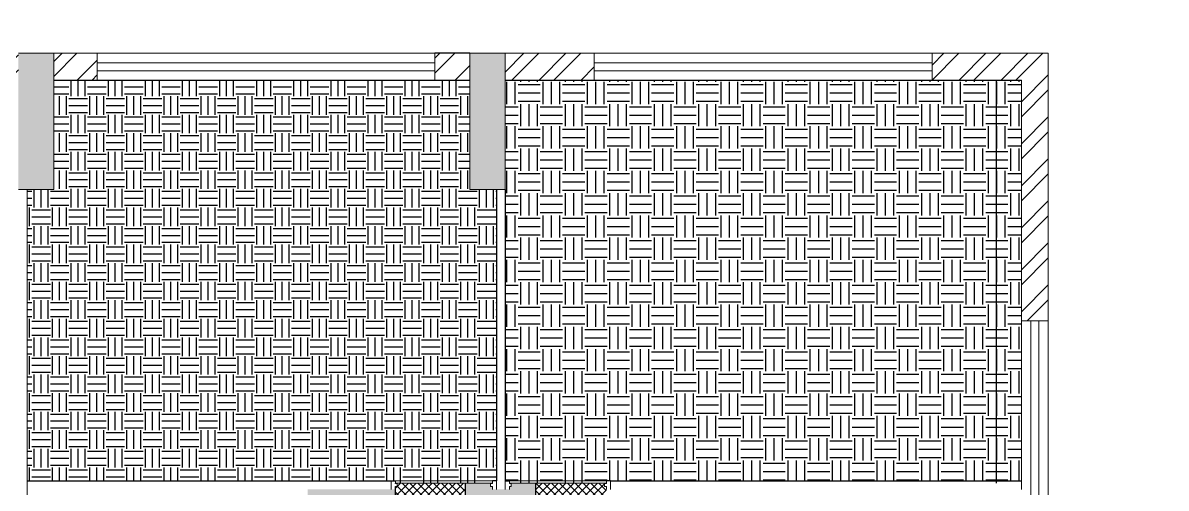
# Model space of a CAD drawing. Header units: millimetres. Extents: x 86441 to 190201, y 16532 to 98188.
# Drawn here: x 88124.4 to 88319.9, y 59709.1 to 59788.7 of the extents above; entities that cross this region are included whole.
import ezdxf

# ---------------------------------------------------------------- set-up
doc = ezdxf.new("R2010")
doc.units = ezdxf.units.MM
doc.header["$LTSCALE"] = 0.1
doc.layers.add('COLUMN', color=1, linetype='Continuous', lineweight=0)
doc.layers.add('WINDOW', color=5, linetype='Continuous', lineweight=0)
pattern_1 = [(0, (86262.1527, 59039.9638), (3.175, 3.175), [3.175, -3.175]), (0, (86262.1527, 59041.1544), (3.175, 3.175), [3.175, -3.175]), (0, (86262.1527, 59042.345), (3.175, 3.175), [3.175, -3.175]), (90, (86262.5495, 59042.742), (-3.175, 3.175), [3.175, -3.175]), (90, (86263.7402, 59042.742), (-3.175, 3.175), [3.175, -3.175]), (90, (86264.9308, 59042.742), (-3.175, 3.175), [3.175, -3.175])]
pattern_2 = [(0, (86262.1527, 59039.9638), (3.81, 3.81), [3.81, -3.81]), (0, (86262.1527, 59041.3925), (3.81, 3.81), [3.81, -3.81]), (0, (86262.1527, 59042.8213), (3.81, 3.81), [3.81, -3.81]), (90, (86262.629, 59043.2975), (-3.81, 3.81), [3.81, -3.81]), (90, (86264.0577, 59043.2975), (-3.81, 3.81), [3.81, -3.81]), (90, (86265.4864, 59043.2975), (-3.81, 3.81), [3.81, -3.81])]

msp = doc.modelspace()

# ---------------------------------------------------------------- hatches: boundary and pattern name
at = {"true_color": 0xa9420f, "transparency": 33554687}
h = msp.add_hatch(dxfattribs=at)
h.set_pattern_fill('EARTH', color=34, scale=0.5)
h.set_pattern_definition(pattern_1)
h.paths.add_polyline_path([(88205.38, 59760.21), (88200.84, 59760.21), (88200.84, 59778.87), (88129.64, 59778.87), (88129.64, 59760.21), (88125.1, 59760.21), (88125.1, 59710.39), (88205.38, 59710.39)])
h.paths.add_polyline_path([(88130.78, 59714.19), (88130.78, 59713.57)], flags=16)
at = {"true_color": 0x4e554b, "transparency": 33554687}
h = msp.add_hatch(dxfattribs=at)
h.set_pattern_fill('EARTH', color=251, scale=0.6)
h.set_pattern_definition(pattern_2)
h.paths.add_polyline_path([(88295.18, 59778.89), (88206.88, 59778.89), (88206.88, 59710.39), (88295.18, 59710.39)])
at = {"true_color": 0xc7c8ca, "transparency": 33554687}
h = msp.add_hatch(color=9, dxfattribs=at)
h.dxf.hatch_style = 1
h.paths.add_polyline_path([(88212.1, 59709.99), (88207.58, 59709.99), (88207.58, 59709.89), (88207.88, 59709.89), (88207.88, 59709.39), (88207.58, 59709.39), (88207.58, 59708.89), (88206.88, 59708.89), (88205.38, 59708.89), (88204.68, 59708.89), (88204.68, 59709.39), (88204.38, 59709.39), (88204.38, 59709.89), (88204.68, 59709.89), (88204.68, 59709.99), (88200.1, 59709.99), (88200.1, 59705.95), (88212.1, 59705.95)])
h.paths.add_polyline_path([(88188.1, 59708.89), (88187.38, 59708.89), (88173.1, 59708.89), (88173.1, 59705.95), (88188.1, 59705.95)])
at = {"true_color": 0xa9420f, "transparency": 33554687}
h = msp.add_hatch(dxfattribs=at)
h.set_pattern_fill('EARTH', color=34, scale=0.5)
h.set_pattern_definition(pattern_1)
h.paths.add_polyline_path([(88204.68, 59710.39), (88188.08, 59710.39), (88188.08, 59709.99), (88204.68, 59709.99)])
at = {"true_color": 0xc7c8ca, "transparency": 33554687}
h = msp.add_hatch(dxfattribs=at)
h.set_pattern_fill('ANSI37', color=9, scale=0.3)
h.set_pattern_definition([(45, (86262.1527, 59039.9638), (-0.6735192, 0.6735192), []), (135, (86262.1527, 59039.9638), (-0.6735192, -0.6735192), [])])
h.paths.add_polyline_path([(88188.1, 59709.39), (88188.08, 59709.39), (88188.08, 59708.89), (88188.1, 59708.89)], flags=17)
h.paths.add_polyline_path([(88200.1, 59709.99), (88188.08, 59709.99), (88188.08, 59709.89), (88188.38, 59709.89), (88188.38, 59709.39), (88188.1, 59709.39), (88188.1, 59705.95), (88200.1, 59705.95)])
h.paths.add_polyline_path([(88224.14, 59708.89), (88224.18, 59708.89), (88224.18, 59709.39), (88223.88, 59709.39), (88223.88, 59709.89), (88224.18, 59709.89), (88224.18, 59709.99), (88212.1, 59709.99), (88212.1, 59705.95), (88224.14, 59705.95)])
at = {"true_color": 0x4e554b, "transparency": 33554687}
h = msp.add_hatch(dxfattribs=at)
h.set_pattern_fill('EARTH', color=251, scale=0.6)
h.set_pattern_definition(pattern_2)
h.paths.add_polyline_path([(88224.18, 59710.39), (88207.58, 59710.39), (88207.58, 59709.99), (88224.18, 59709.99)])
at = {"layer": 'COLUMN', "true_color": 0xed1f24, "transparency": 33554687}
h = msp.add_hatch(dxfattribs=at)
h.set_pattern_fill('AR-CONC', color=240, scale=0.04)
h.set_pattern_definition([(50, (86262.1527, 59039.964), (7.287387, -0.637563), [0.762, -8.382]), (355, (86262.153, 59039.964), (-1.409737, 7.642274), [0.6096, -6.705623]), (100.45144, (86262.76, 59039.9106), (5.87765, 7.00471), [0.6476, -7.12361]), (46.1842, (86262.153, 59041.996), (10.84316, -1.681693), [1.143, -12.573]), (96.63556, (86263.056, 59041.856), (9.496165, 9.897045), [0.9714, -10.685424]), (351.18415, (86262.153, 59041.996), (9.496165, 9.897045), [0.9144, -10.05839]), (21, (86263.1687, 59041.488), (6.064576, -4.090608), [0.762, -8.382]), (326, (86263.169, 59041.488), (2.47208, 7.367519), [0.6096, -6.7056]), (71.45144, (86263.674, 59041.147), (8.536657, 3.27691), [0.6476, -7.123598]), (37.5, (86262.1527, 59039.9638), (0.123544, 3.3822016), [0, -6.62432, 0, -6.8072, 0, -6.731]), (7.5, (86262.1527, 59039.9638), (2.6727865, 4.007223), [0, -3.88112, 0, -6.47192, 0, -2.5654]), (327.5, (86259.887, 59039.9638), (5.4236238, -0.2291498), [0, -2.54, 0, -7.9248, 0, -10.5156]), (317.5, (86258.871, 59039.9638), (5.925167, 1.01706), [0, -3.302, 0, -5.26288, 0, -7.4676])])
h.paths.add_polyline_path([(88413.41, 59679.24), (88390.11, 59679.24), (88390.11, 59673.2), (88413.41, 59673.2)])
h.paths.add_polyline_path([(88224.14, 59674.03), (88200.84, 59674.03), (88200.84, 59667.99), (88224.1, 59667.99)])
h.paths.add_polyline_path([(88048.2, 59783.49), (88022.6, 59783.49), (88022.6, 59775.91), (88048.2, 59775.91), (88048.2, 59776.43)])
h.paths.add_polyline_path([(88315.12, 59575.29), (88307.46, 59575.29), (88307.46, 59550.67), (88315.12, 59550.67)])
h.paths.add_polyline_path([(88206.88, 59573.95), (88200.84, 59573.95), (88200.84, 59550.67), (88206.88, 59550.67)])
h.paths.add_polyline_path([(88129.64, 59592.63), (88123.6, 59592.63), (88123.6, 59569.35), (88129.64, 59569.35)])
h.paths.add_polyline_path([(88048.2, 59576.93), (88022.6, 59576.93), (88022.6, 59569.35), (88048.2, 59569.35)])
h.paths.add_polyline_path([(88129.64, 59778.89), (88129.64, 59783.49), (88123.6, 59783.49), (88123.6, 59760.21), (88129.64, 59760.21)])
h.paths.add_polyline_path([(88206.88, 59783.49), (88200.84, 59783.49), (88200.84, 59760.21), (88206.88, 59760.21)])
h.paths.add_polyline_path([(88504.39, 59580.5), (88499.79, 59580.5), (88496.73, 59580.5), (88496.73, 59573.75), (88496.73, 59560.48), (88496.73, 59555.88), (88504.39, 59555.88)])
h.paths.add_polyline_path([(88396.15, 59587.26), (88391.61, 59587.26), (88390.11, 59587.26), (88390.11, 59579.16), (88390.11, 59555.88), (88396.15, 59555.88), (88396.15, 59560.48)])
h.paths.add_polyline_path([(88396.15, 59784.1), (88396.15, 59788.7), (88390.11, 59788.7), (88390.11, 59765.42), (88391.61, 59765.42), (88391.61, 59765.43), (88396.15, 59765.43), (88396.15, 59778.7)])
at = {"layer": 'COLUMN', "lineweight": 9, "true_color": 0x636466, "transparency": 33554687}
h = msp.add_hatch(dxfattribs=at)
h.set_pattern_fill('STEEL', color=251, scale=1.6)
h.set_pattern_definition([(45, (86262.1527, 59039.964), (-3.592102, 3.592102), []), (45, (86262.1527, 59042.504), (-3.592102, 3.592102), [])])
h.paths.add_polyline_path([(88267.67, 59581.29), (88260.88, 59581.29), (88260.88, 59578.29), (88267.67, 59578.29)])
h.paths.add_polyline_path([(88465.91, 59711.09), (88462.91, 59711.09), (88462.91, 59688.09), (88465.91, 59688.09)], flags=17)
h.paths.add_polyline_path([(88447.91, 59691.09), (88426.91, 59691.09), (88426.91, 59688.09), (88447.91, 59688.09)], flags=17)
h.paths.add_polyline_path([(88295.18, 59618.11), (88240.64, 59618.11), (88240.64, 59615.11), (88295.18, 59615.11)])
h.paths.add_polyline_path([(88260.88, 59573.95), (88260.88, 59579.16), (88257.88, 59579.16), (88257.88, 59573.95), (88257.88, 59555.27), (88260.88, 59555.27)])
h.paths.add_polyline_path([(88285.67, 59579.27), (88282.67, 59579.27), (88282.67, 59555.27), (88285.67, 59555.27), (88285.67, 59565.28)])
h.paths.add_polyline_path([(88257.88, 59577.11), (88248.88, 59577.11), (88248.88, 59574.11), (88257.88, 59574.11)])
h.paths.add_polyline_path([(88260.88, 59597.11), (88257.88, 59597.11), (88257.88, 59589.4), (88260.88, 59589.4)])
h.paths.add_polyline_path([(88257.88, 59597.11), (88224.88, 59597.11), (88224.88, 59594.11), (88257.88, 59594.11)])
h.paths.add_polyline_path([(88233.88, 59594.11), (88230.88, 59594.11), (88230.88, 59574.11), (88233.88, 59574.11), (88233.88, 59577.11)])
h.paths.add_polyline_path([(88310.52, 59581.29), (88307.46, 59581.29), (88300.67, 59581.29), (88300.67, 59578.29), (88307.46, 59578.29), (88310.52, 59578.29)], flags=17)
h.paths.add_polyline_path([(88123.6, 59573.95), (88048.2, 59573.95), (88048.2, 59569.35), (88123.6, 59569.35)])
h.paths.add_polyline_path([(88200.84, 59573.95), (88194.86, 59573.95), (88194.86, 59569.35), (88200.84, 59569.35)])
h.paths.add_polyline_path([(88137.08, 59573.95), (88129.64, 59573.95), (88129.64, 59569.35), (88137.08, 59569.35)])
h.paths.add_polyline_path([(88307.46, 59555.27), (88301.97, 59555.27), (88301.97, 59550.67), (88307.46, 59550.67)])
h.paths.add_polyline_path([(88291.17, 59555.27), (88277.18, 59555.27), (88277.18, 59550.67), (88291.17, 59550.67)])
h.paths.add_polyline_path([(88266.27, 59555.27), (88206.88, 59555.27), (88206.88, 59550.67), (88266.27, 59550.67)])
h.paths.add_polyline_path([(88299.78, 59615.11), (88295.18, 59615.11), (88295.18, 59600.79), (88310.52, 59600.79), (88310.52, 59575.33), (88315.12, 59575.33), (88315.12, 59605.39), (88299.78, 59605.39)])
h.paths.add_polyline_path([(88299.78, 59679.95), (88295.18, 59679.95), (88295.18, 59672.89), (88299.78, 59672.89)])
h.paths.add_polyline_path([(88299.78, 59783.49), (88295.18, 59783.49), (88279.9, 59783.49), (88279.9, 59778.89), (88295.18, 59778.89), (88295.18, 59737.73), (88299.78, 59737.73)])
h.paths.add_polyline_path([(88222.12, 59783.49), (88206.88, 59783.49), (88206.88, 59778.89), (88222.12, 59778.89)])
h.paths.add_polyline_path([(88137.08, 59783.49), (88129.64, 59783.49), (88129.64, 59778.89), (88137.08, 59778.89)])
h.paths.add_polyline_path([(88200.84, 59783.49), (88194.86, 59783.49), (88194.86, 59778.89), (88200.84, 59778.89)])
h.paths.add_polyline_path([(88123.6, 59783.49), (88048.2, 59783.49), (88048.2, 59778.89), (88123.6, 59778.89)])
edge = h.paths.add_edge_path()
edge.add_line((88499.79, 59580.5), (88504.39, 59580.5))
edge.add_line((88499.85, 59605.96), (88499.79, 59580.39))
edge.add_line((88504.39, 59610.6), (88504.39, 59580.5))
edge.add_line((88489.05, 59610.6), (88504.39, 59610.6))
edge.add_line((88484.45, 59606), (88499.85, 59605.96))
edge.add_line((88489.05, 59788.7), (88489.05, 59610.6))
edge.add_line((88484.45, 59784.1), (88484.45, 59606))
edge.add_line((88396.15, 59788.7), (88489.05, 59788.7))
edge.add_line((88396.15, 59784.1), (88484.45, 59784.1))
edge.add_line((88396.15, 59788.7), (88396.15, 59784.1))
h.paths.add_polyline_path([(88496.73, 59560.48), (88496.73, 59555.88), (88396.15, 59555.88), (88396.15, 59560.48)])

# ---------------------------------------------------------------- linework, layer by layer
at = {"color": 18, "lineweight": 5, "true_color": 0x000000, "transparency": 33554687}
for p, q in [((88129.64, 59783.49), (88194.86, 59783.49)), ((88206.88, 59783.49), (88295.18, 59783.49)), ((88295.18, 59783.49), (88299.78, 59783.49)), ((88299.78, 59783.49), (88299.78, 59605.39)), ((88200.84, 59778.89), (88129.64, 59778.89)), ((88295.18, 59778.89), (88206.88, 59778.89)), ((88295.18, 59708.89), (88295.18, 59778.89))]:
    msp.add_line(p, q, dxfattribs=at)
at = {"color": 18, "true_color": 0x000000, "transparency": 33554687}
msp.add_line((88200.84, 59783.49), (88194.86, 59783.49), dxfattribs=at)
at = {"transparency": 33554687}
for p, q in [((88129.64, 59778.89), (88200.84, 59778.89)), ((88206.88, 59778.89), (88295.18, 59778.89)), ((88205.38, 59760.21), (88205.38, 59710.39)), ((88206.88, 59760.21), (88206.88, 59710.39)), ((88125.1, 59710.39), (88187.38, 59710.39)), ((88224.88, 59710.39), (88295.18, 59710.39))]:
    msp.add_line(p, q, dxfattribs=at)
at = {"color": 251, "true_color": 0x696969, "transparency": 33554687}
msp.add_line((88290.88, 59778.89), (88290.88, 59709.99), dxfattribs=at)
at = {"color": 25, "lineweight": 9, "transparency": 33554687}
for p, q in [((88125.1, 59760.21), (88125.1, 59650.89)), ((88205.38, 59710.39), (88205.38, 59760.21)), ((88206.88, 59760.21), (88206.88, 59710.39)), ((88187.38, 59710.39), (88125.1, 59710.39)), ((88187.38, 59710.39), (88187.38, 59708.89)), ((88187.38, 59710.39), (88188.08, 59710.39)), ((88188.08, 59710.39), (88188.08, 59709.89)), ((88204.68, 59710.39), (88188.08, 59710.39)), ((88188.08, 59709.89), (88188.38, 59709.89)), ((88188.08, 59709.39), (88188.38, 59709.39)), ((88188.08, 59709.39), (88188.08, 59708.89)), ((88188.38, 59709.89), (88188.38, 59709.39)), ((88204.68, 59709.89), (88204.38, 59709.89)), ((88204.38, 59709.89), (88204.38, 59709.39)), ((88204.68, 59709.39), (88204.38, 59709.39)), ((88204.68, 59710.39), (88204.68, 59709.89)), ((88204.68, 59710.39), (88205.38, 59710.39)), ((88204.68, 59708.89), (88204.68, 59709.39)), ((88205.38, 59710.39), (88205.38, 59708.89)), ((88206.88, 59710.39), (88206.88, 59708.89)), ((88207.58, 59710.39), (88207.58, 59709.89)), ((88207.58, 59710.39), (88224.18, 59710.39)), ((88207.58, 59709.89), (88207.88, 59709.89)), ((88207.58, 59708.89), (88207.58, 59709.39)), ((88207.58, 59709.39), (88207.88, 59709.39)), ((88207.88, 59709.89), (88207.88, 59709.39)), ((88224.18, 59709.89), (88223.88, 59709.89)), ((88223.88, 59709.89), (88223.88, 59709.39)), ((88224.18, 59709.39), (88223.88, 59709.39)), ((88224.18, 59710.39), (88224.18, 59709.89)), ((88224.18, 59708.89), (88224.18, 59709.39)), ((88224.88, 59710.39), (88224.88, 59708.89)), ((88224.88, 59710.39), (88295.18, 59710.39))]:
    msp.add_line(p, q, dxfattribs=at)
at = {"color": 7, "true_color": 0xffffff, "transparency": 33554687}
for p, q in [((88187.38, 59710.39), (88188.08, 59710.39)), ((88188.08, 59710.39), (88188.08, 59710.39)), ((88188.08, 59709.89), (88188.08, 59709.99)), ((88188.08, 59708.89), (88188.08, 59709.39)), ((88204.68, 59710.39), (88204.68, 59710.39)), ((88205.38, 59710.39), (88204.68, 59710.39)), ((88206.88, 59710.39), (88207.58, 59710.39)), ((88207.58, 59710.39), (88207.58, 59710.39)), ((88212.1, 59705.95), (88212.1, 59709.99)), ((88224.18, 59710.39), (88224.18, 59710.39)), ((88224.88, 59710.39), (88224.18, 59710.39))]:
    msp.add_line(p, q, dxfattribs=at)
at = {"color": 25, "lineweight": 0, "transparency": 33554687}
for p, q in [((88204.68, 59709.99), (88188.08, 59709.99)), ((88206.88, 59710.39), (88207.58, 59710.39)), ((88207.58, 59709.99), (88224.18, 59709.99))]:
    msp.add_line(p, q, dxfattribs=at)
at = {"color": 9, "true_color": 0xc7c8ca, "transparency": 33554687}
for p, q in [((88188.1, 59705.95), (88188.1, 59709.39)), ((88200.1, 59705.95), (88200.1, 59709.99))]:
    msp.add_line(p, q, dxfattribs=at)
at = {"color": 25, "lineweight": 5, "transparency": 33554687}
msp.add_line((88224.18, 59710.39), (88224.88, 59710.39), dxfattribs=at)
at = {"layer": 'COLUMN', "transparency": 33554687}
for p, q in [((88123.6, 59783.49), (88129.64, 59783.49)), ((88129.64, 59760.21), (88129.64, 59783.49)), ((88200.84, 59760.21), (88200.84, 59783.49)), ((88206.88, 59783.49), (88200.84, 59783.49)), ((88206.88, 59760.21), (88206.88, 59783.49)), ((88129.64, 59778.89), (88129.64, 59760.21)), ((88123.6, 59760.21), (88129.64, 59760.21)), ((88200.84, 59760.21), (88206.88, 59760.21))]:
    msp.add_line(p, q, dxfattribs=at)
at = {"layer": 'WINDOW', "transparency": 33554687}
for p, q in [((88137.08, 59778.89), (88137.08, 59783.49)), ((88194.86, 59783.49), (88194.86, 59778.89)), ((88222.12, 59778.89), (88222.12, 59783.49)), ((88279.9, 59778.89), (88279.9, 59783.49)), ((88137.08, 59781.89), (88194.86, 59781.89)), ((88222.12, 59781.89), (88279.9, 59781.89)), ((88137.08, 59780.49), (88194.86, 59780.49)), ((88222.12, 59780.49), (88279.9, 59780.49)), ((88295.18, 59737.73), (88299.78, 59737.73)), ((88296.78, 59737.73), (88296.78, 59679.95)), ((88298.18, 59737.73), (88298.18, 59679.95))]:
    msp.add_line(p, q, dxfattribs=at)

doc.saveas('drawing.dxf')
